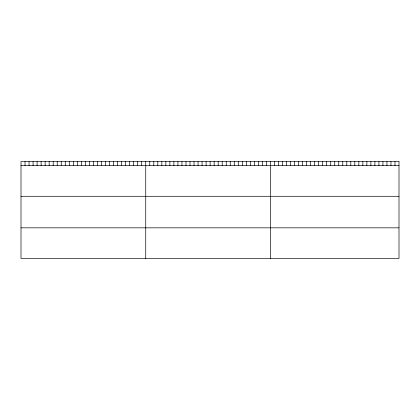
<?xml version="1.0" encoding="UTF-8"?>
<svg xmlns="http://www.w3.org/2000/svg" width="420" height="420" viewBox="0 0 420 420"><rect width="100%" height="100%" fill="white"/><g stroke="black" fill="none" stroke-linecap="round" stroke-linejoin="round"><path stroke-width="0.63" d="M21 165.685L399 165.685M21 196.292L399 196.292M21 227.834L399 227.834M394.984 161.558L394.984 165.685M390.968 161.558L390.968 165.685M386.951 161.558L386.951 165.685M382.935 161.558L382.935 165.685M378.919 161.558L378.919 165.685M374.903 161.558L374.903 165.685M370.886 161.558L370.886 165.685M366.87 161.558L366.87 165.685M362.854 161.558L362.854 165.685M358.838 161.558L358.838 165.685M354.821 161.558L354.821 165.685M350.805 161.558L350.805 165.685M346.789 161.558L346.789 165.685M342.772 161.558L342.772 165.685M338.756 161.558L338.756 165.685M334.74 161.558L334.74 165.685M330.724 161.558L330.724 165.685M326.707 161.558L326.707 165.685M322.691 161.558L322.691 165.685M318.675 161.558L318.675 165.685M314.659 161.558L314.659 165.685M310.643 161.558L310.643 165.685M306.626 161.558L306.626 165.685M302.61 161.558L302.61 165.685M298.594 161.558L298.594 165.685M294.578 161.558L294.578 165.685M290.561 161.558L290.561 165.685M286.545 161.558L286.545 165.685M282.529 161.558L282.529 165.685M278.512 161.558L278.512 165.685M274.496 161.558L274.496 165.685M270.48 161.558L270.48 258.442M266.459 161.558L266.459 165.685M262.432 161.558L262.432 165.685M258.41 161.558L258.41 165.685M254.384 161.558L254.384 165.685M250.362 161.558L250.362 165.685M246.335 161.558L246.335 165.685M242.314 161.558L242.314 165.685M238.287 161.558L238.287 165.685M234.266 161.558L234.266 165.685M230.239 161.558L230.239 165.685M226.217 161.558L226.217 165.685M222.196 161.558L222.196 165.685M218.169 161.558L218.169 165.685M214.148 161.558L214.148 165.685M210.121 161.558L210.121 165.685M206.099 161.558L206.099 165.685M202.072 161.558L202.072 165.685M198.051 161.558L198.051 165.685M194.024 161.558L194.024 165.685M190.003 161.558L190.003 165.685M185.981 161.558L185.981 165.685M181.954 161.558L181.954 165.685M177.933 161.558L177.933 165.685M173.906 161.558L173.906 165.685M169.885 161.558L169.885 165.685M165.858 161.558L165.858 165.685M161.837 161.558L161.837 165.685M157.81 161.558L157.81 165.685M153.788 161.558L153.788 165.685M149.762 161.558L149.762 165.685M145.74 161.558L145.74 258.442M141.719 161.558L141.719 165.685M137.692 161.558L137.692 165.685M133.67 161.558L133.67 165.685M129.644 161.558L129.644 165.685M125.622 161.558L125.622 165.685M121.595 161.558L121.595 165.685M117.574 161.558L117.574 165.685M113.547 161.558L113.547 165.685M109.526 161.558L109.526 165.685M105.499 161.558L105.499 165.685M101.477 161.558L101.477 165.685M97.456 161.558L97.456 165.685M93.429 161.558L93.429 165.685M89.408 161.558L89.408 165.685M85.381 161.558L85.381 165.685M81.359 161.558L81.359 165.685M77.333 161.558L77.333 165.685M73.311 161.558L73.311 165.685M69.284 161.558L69.284 165.685M65.263 161.558L65.263 165.685M61.241 161.558L61.241 165.685M57.215 161.558L57.215 165.685M53.193 161.558L53.193 165.685M49.166 161.558L49.166 165.685M45.145 161.558L45.145 165.685M41.118 161.558L41.118 165.685M37.096 161.558L37.096 165.685M33.07 161.558L33.07 165.685M29.048 161.558L29.048 165.685M25.021 161.558L25.021 165.685M399 161.558L21 161.558L21 258.442L399 258.442L399 161.558"/></g></svg>
